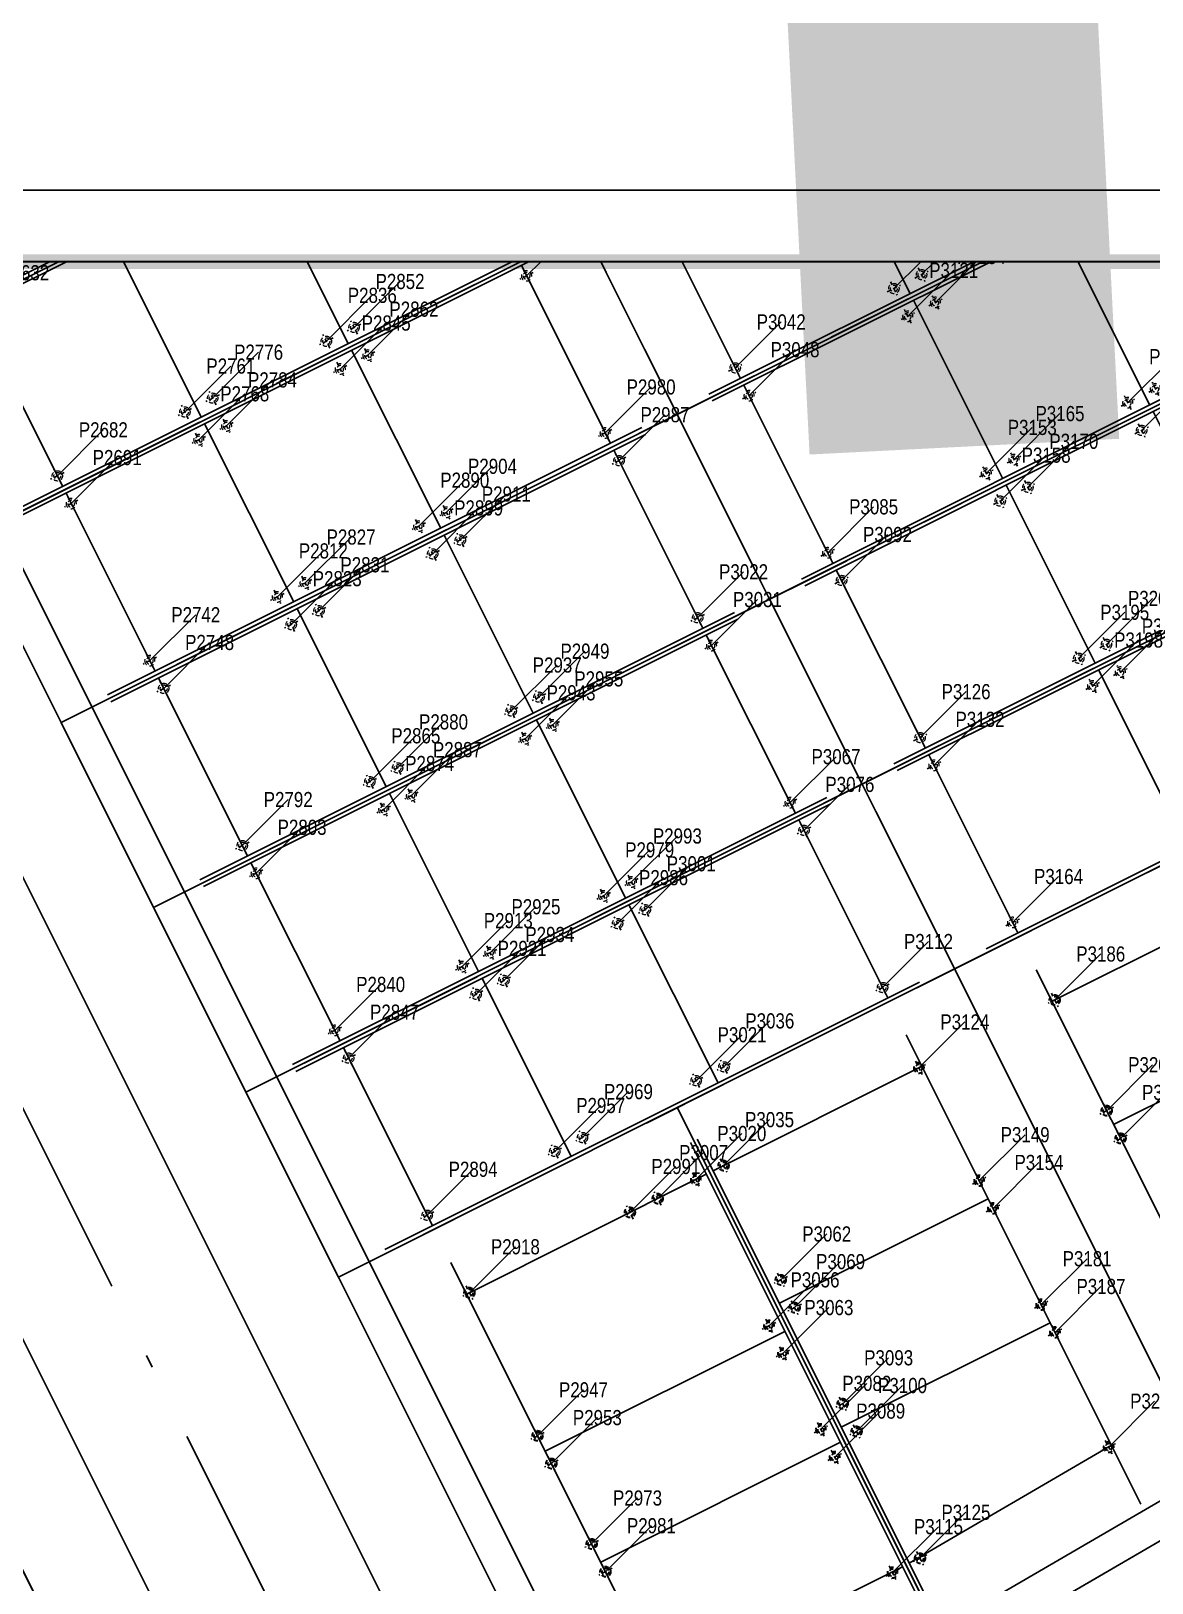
# Model space of a CAD drawing. Header units: millimetres. Extents: x 0 to 571985, y 0 to 2066666.
# Drawn here: x 568599.98 to 568632.52, y 2065045.12 to 2065090.17 of the extents above; entities that cross this region are included whole.
import ezdxf
from ezdxf.enums import TextEntityAlignment as Align
from ezdxf.xclip import XClip

# ---------------------------------------------------------------- set-up
doc = ezdxf.new("R2010")
doc.units = ezdxf.units.MM
for name, pattern in [('ACAD_ISO10W100', [18.5, 12, -3, 0.5, -3]), ('CENTER', [3, 1.5, -0.5, 0.5, -0.5]), ('CENTER2', [1.125, 0.75, -0.125, 0.125, -0.125]), ('HIDDEN', [0.75, 0.5, -0.25]), ('Xref Grid (A1)$0$CENTER2', [1.125, 0.75, -0.125, 0.125, -0.125])]:
    doc.linetypes.add(name, pattern=pattern)
for name, color, linetype in [('01.AXIS', 160, 'CENTER2'), ('13.BEAM', 8, 'Continuous'), ('BoThamCo', 94, 'Continuous'), ('CDC.01.AXIS', 160, 'CENTER2'), ('ChiaLo', 128, 'CENTER'), ('datOBt', 42, 'Continuous'), ('datOlienke', 42, 'Continuous'), ('KCS_DIM', 1, 'Continuous'), ('LogDg', 7, 'Continuous'), ('loKBT', 42, 'Continuous'), ('LoLK', 6, 'Continuous'), ('RANHGIOI', 2, 'HIDDEN'), ('TimDg', 222, 'Continuous'), ('ViaHeS', 32, 'Continuous'), ('Xref Grid (A1)$0$01.AXIS', 160, 'Xref Grid (A1)$0$CENTER2')]:
    doc.layers.add(name, color=color, linetype=linetype)
for name, color, linetype, lineweight in [('A-KY HIEU', 34, 'Continuous', 20), ('A-NET THAY', 125, 'Continuous', 18), ('A-TUONG', 255, 'Continuous', 35), ('boDnv', 54, 'Continuous', 25), ('E- RANH GIOI', 1, 'CENTER', 13), ('E- THAY', 9, 'Continuous', 20), ('kata_text', 254, 'Continuous', 30), ('LD-THAY', 9, 'Continuous', 13)]:
    doc.layers.add(name, color=color, linetype=linetype, lineweight=lineweight)
doc.styles.add('Arial', font='arial.ttf')
doc.styles.add('kata_dim', font='vnrms.shx', dxfattribs={"width": 0.66, "oblique": 7})
doc.styles.add('kata_text', font='arial.ttf', dxfattribs={"width": 0.8})
doc.styles.add('rms', font='romans.shx', dxfattribs={"width": 0.7, "bigfont": 'vns.shx'})
doc.linetypes.add('ADL', pattern='A,0.125,-0.15,["++",rms,S=0.5,R=0,X=0,Y=-0.2245],-1.35,1.125', length=2.75)
doc.dimstyles.new('DIM_1-75_CNC', dxfattribs={"dimscale": 0.75, "dimtxt": 220, "dimasz": 80, "dimexe": 60, "dimexo": 0, "dimgap": 50, "dimtad": 1, "dimdec": 0, "dimzin": 0, "dimdsep": 46, "dimtxsty": 'Arial', "dimblk1": 'ARCHTICK', "dimblk2": 'ARCHTICK', "dimsah": 1, "dimcen": 150, "dimdle": 60, "dimclrd": 256, "dimclre": 256, "dimclrt": 9, "dimadec": 0, "dimazin": 0, "dimtfac": 1, "dimtdec": 0, "dimtix": 1, "dimtmove": 2, "dimatfit": 3, "dimldrblk": 'ARCHTICK', "dimfxl": 1, "dimtvp": 0.833333, "dimtolj": 1, "dimtzin": 0, "dimlwd": -1, "dimarcsym": 0})
doc.dimstyles.new('kata_dim_iso', dxfattribs={"dimtxt": 2.5, "dimasz": 1.5, "dimexe": 1.5, "dimexo": 2.5, "dimtad": 1, "dimdec": 0, "dimzin": 0, "dimdsep": 46, "dimtxsty": 'kata_dim', "dimblk": 'kata_block_ArchTick', "dimcen": 0.09, "dimdle": 1.2, "dimclrd": 8, "dimclre": 8, "dimclrt": 3, "dimadec": 0, "dimazin": 0, "dimtfac": 1, "dimtdec": 0, "dimtix": 1, "dimtofl": 0, "dimtmove": 0, "dimatfit": 3, "dimfxl": 3.75, "dimfxlon": 1, "dimtolj": 1, "dimtzin": 0, "dimarcsym": 0})

# ---------------------------------------------------------------- blocks, each defined once
blk = doc.blocks.new('A$C33BC4D2A')
at = {"layer": 'A-KY HIEU', "color": 0, "const_width": 1.02}
blk.add_lwpolyline([(14.35, -292.1), (14.35, -4.9), (414.98, -4.9), (414.98, -292.1)], close=True, dxfattribs=at)
at = {"layer": 'Defpoints', "color": 125}
blk.add_lwpolyline([(0, -297), (420, -297), (420, 0), (0, 0)], close=True, dxfattribs=at)
blk = doc.blocks.new('NEN')
at = {"layer": 'boDnv', "color": 10, "linetype": 'ADL', "ltscale": 0.25}
for points in [[(183.1, -44.001), (207.084, -30.046), (208.943, -23.819), (166.891, 60.261), (160.821, 62.463), (135.405, 51.385), (133.351, 45.723), (177.371, -42.291)], [(138.064, -70.202), (163.347, -55.493), (165.206, -49.265), (120.533, 40.055), (114.463, 42.257), (87.67, 30.578), (85.617, 24.916), (132.335, -68.493)], [(72.798, 19.248), (66.728, 21.45), (39.936, 9.771), (37.882, 4.109), (87.299, -94.695), (93.027, -96.404), (118.311, -81.695), (120.17, -75.467)], [(230.392, -76.647), (232.25, -70.419), (219.166, -44.258), (213.437, -42.548), (99.38, -108.906), (97.521, -115.133), (110.606, -141.295), (116.334, -143.005)], [(79.627, -120.398), (85.356, -122.108), (98.44, -148.269), (96.582, -154.497), (27.112, -194.914), (21.969, -193.046), (11.825, -164.999), (14.198, -158.464)]]:
    blk.add_lwpolyline(points, close=True, dxfattribs=at)
at = {"layer": 'BoThamCo'}
blk.add_lwpolyline([(25.78, -0.755), (18.959, 1.719), (12.14, -1.254), (9.257, -7.953), (48.895, -117.546), (54.917, -119.734), (74.12, -108.562), (76.205, -101.576)], close=True, dxfattribs=at)
blk.add_lwpolyline([(274.126, -178.484, 1), (272.368, -175.457), (138.589, -253.186, -0.013452), (91.443, -278.907, 0.999991), (93.036, -282.024, 0.013452), (140.347, -256.212)], format="xyb", close=True, dxfattribs=at)
at = {"layer": 'ChiaLo', "ltscale": 5}
for points in [[(196.229, -37.519), (148.388, 58.135)], [(151.192, -63.721), (100.653, 37.328)], [(109.424, -24.92), (145.199, -7.027)], [(112.108, -30.286), (147.883, -12.393)], [(114.792, -35.652), (150.567, -17.76)], [(117.476, -41.019), (153.251, -23.126)], [(120.16, -46.385), (155.935, -28.492)], [(122.844, -51.751), (158.619, -33.858)], [(125.527, -57.117), (161.302, -39.225)], [(143.398, -68.256), (135.366, -52.197)], [(103.177, -128.678), (226.594, -56.875)], [(86.088, -161.759), (65.973, -127.185)], [(75.284, -168.045), (55.169, -133.471)], [(15.974, -179.412), (92.784, -134.725)], [(64.479, -174.331), (44.364, -139.757)]]:
    blk.add_lwpolyline(points, dxfattribs=at)
at = {"layer": 'datOBt'}
for points in [[(231.237, -77.312), (233.322, -70.326), (219.866, -43.423), (213.308, -41.466), (98.535, -108.24), (96.449, -115.227), (109.905, -142.129), (116.463, -144.087)], [(79.498, -119.316), (86.056, -121.273), (99.512, -148.176), (97.427, -155.162), (27.21, -196.014), (21.188, -193.827), (10.761, -164.998), (13.382, -157.782)]]:
    blk.add_lwpolyline(points, close=True, dxfattribs=at)
at = {"layer": 'datOlienke'}
for points in [[(183.229, -45.083), (207.929, -30.712), (210.015, -23.726), (167.607, 61.065), (160.787, 63.539), (134.612, 52.13), (132.265, 45.66), (176.67, -43.125)], [(138.192, -71.285), (164.192, -56.158), (166.277, -49.172), (121.249, 40.859), (114.429, 43.333), (86.877, 31.323), (84.53, 24.853), (131.634, -69.327)], [(73.514, 20.052), (66.694, 22.526), (39.142, 10.516), (36.795, 4.047), (86.598, -95.529), (93.156, -97.487), (119.156, -82.36), (121.241, -75.374)]]:
    blk.add_lwpolyline(points, close=True, dxfattribs=at)
at = {"layer": 'LogDg'}
for points in [[(34.296, -348.766, -0.124666), (14.114, -339.771, 0.262937), (-5.331, -336.771, -0.009345), (-40.959, -349.473), (-145.868, -384.68, 0.405257), (-155.456, -403.235), (-146.557, -432.72), (-158.046, -436.187), (-166.572, -407.936, 0.423227), (-185.704, -398.049), (-272.077, -427.035, 0.40652), (-277.181, -436.964), (-262.947, -483.397), (-271.552, -486.035), (-285.593, -440.232, 0.421949), (-295.787, -434.992), (-422.26, -477.436, 0.346831), (-427.684, -485.726), (-426.662, -497.249, 0.109851), (-417.21, -527.045), (-422.398, -530.058, -0.109851), (-432.639, -497.779), (-433.194, -491.512, 0.484967), (-443.708, -484.634), (-484.199, -498.222, 0.36701), (-492.228, -511.51), (-484.402, -560.012), (-490.326, -560.967), (-497.433, -516.92, 0.457512), (-512.889, -507.388), (-525.337, -511.314, 0.375227), (-533.554, -524.795, 0.049445), (-523.248, -562.118), (-518.404, -576.577), (-525.515, -578.96), (-530.307, -564.659, -0.044276), (-540.221, -530.036, 0.448349), (-555.614, -520.863), (-568.853, -525.038), (-576.072, -502.149), (-552.391, -494.681, 0.333336), (-544.003, -482.976), (-545.865, -397.305, 0.120559), (-569.998, -307.198), (-621.979, -219.712, 0.334943), (-635.359, -214.239), (-686.931, -227.855), (-689.803, -216.977), (-647.957, -205.93, 0.498191), (-640.704, -188.198), (-654.378, -165.183, -0.144979), (-668.853, -108.061), (-659.845, 118.23, 0.428088), (-671.924, 130.707), (-689.222, 130.58), (-689.305, 141.83), (-670.344, 141.969, 0.400474), (-658.442, 153.492), (-657.828, 168.904), (-656.06, 189.374), (-648.588, 188.728), (-650.341, 168.432), (-650.889, 154.678, 0.425345), (-638.921, 142.201), (-621.613, 142.328, 0.402651), (-609.707, 153.94), (-609.387, 163.859, -0.019867), (-608.227, 179.942), (-606.8, 192.652), (-600.838, 191.983), (-602.264, 179.273, 0.019867), (-603.39, 163.665), (-603.676, 154.802, 0.425871), (-591.594, 142.415), (-548.362, 142.733), (-548.28, 131.483), (-592.887, 131.155, 0.401789), (-604.791, 119.578), (-607.754, 35.571, -0.005984), (-607.983, 30.718, 0.462462), (-599.177, 22.287), (-555.377, 26.801), (-554.762, 20.832), (-603.242, 15.836, 0.355613), (-610.381, 8.689), (-613.794, -24.838, 0.475348), (-605.015, -33.606), (-508.268, -23.636, 0.016072), (-476.806, -19.368, 0.37392), (-470.138, -11.259), (-470.705, 9.348), (-464.707, 9.513), (-464.235, -7.648, 0.461916), (-454.747, -15.288), (-421.581, -8.993, 0.020567), (-382.015, 0.216), (-299.764, 22.963, 0.415004), (-292.798, 35.293), (-296.969, 50.218), (-285.412, 53.448), (-281.218, 38.439, 0.413423), (-268.921, 31.492), (-169.968, 58.858, 0.427702), (-164.496, 69.052), (-169.623, 84.754), (-163.92, 86.616), (-158.479, 69.956, 0.400853), (-148.742, 64.729), (-123.897, 71.6, 0.437327), (-113.795, 91.173), (-114.462, 93.013), (-128.551, 136.154), (-105.736, 143.605), (-91.769, 100.833), (-90.91, 98.466, 0.429754), (-70.957, 89.772, 0.001079), (-63.934, 92.766, 0.001474), (-62.342, 93.454), (-47.534, 99.909, 0.386536), (-43.126, 109.726), (-48.301, 125.574), (-42.598, 127.436), (-38.076, 113.59, 0.442444), (-27.275, 108.739), (111.617, 169.28, 0.414214), (115.754, 179.811), (109.361, 194.478), (114.861, 196.875), (121.255, 182.208, 0.414214), (131.785, 178.071), (252.97, 230.894), (276.872, 241.312), (291.579, 249.057, 0.419837), (295.267, 261.365), (290.95, 269.196), (301.459, 274.99), (306.058, 266.648, 0.408717), (318.136, 263.031), (326.546, 267.464), (332.148, 256.836), (324.233, 252.656, 0.419466), (320.555, 240.352), (397.092, 101.523, 0.433643), (408.413, 98.649), (440.787, 119.386), (444.023, 114.334), (410.428, 92.813, 0.395048), (407.737, 82.215), (451.056, 3.639, -0.005576), (472.219, -35.781, 0.422017), (490.066, -41.118), (502.995, -33.918), (514.672, -54.886), (500.295, -62.892, 0.404193), (495.052, -80.181), (502.502, -94.711), (491.824, -100.186), (485.095, -87.061, 0.424556), (467.192, -81.64), (316.164, -165.913), (307.211, -171.115, 0.396001), (304.075, -181.611), (326.147, -225.742), (318.098, -229.768), (296.726, -187.038, 0.432664), (285.552, -183.699), (178.072, -246.148, 0.389772), (174.86, -256.488), (194.1, -297.126), (188.677, -299.693), (170.231, -260.733, 0.439085), (158.982, -257.239), (145.496, -265.075, -0.013452), (97.701, -291.151, 0.262926), (86.853, -307.563, -0.162068), (76.015, -333.842, 0.270323), (72.318, -353.653), (79.981, -375.074), (57.383, -383.157), (49.72, -361.737, 0.270325), (34.296, -348.766)], [(191.761, -50.531), (96.917, -106.112, 0.395833), (93.785, -116.606), (107.231, -143.491, 0.432836), (118.409, -146.827), (234.309, -78.995, 0.395833), (237.441, -68.502), (223.995, -41.617, 0.432836), (212.817, -38.281), (191.761, -50.531)], [(49.536, -260.065, -0.269945), (34.095, -247.153), (22.999, -216.476, -0.362457), (26.499, -206.84), (119.685, -152.625, -0.414384), (136.095, -156.969), (142.222, -167.514, 0.414214), (153.158, -170.413), (250.593, -113.801, -0.432664), (261.767, -117.14), (278.799, -151.193, -0.396001), (275.663, -161.688), (133.439, -244.323, -0.012999), (88.371, -268.964, -0.278117), (67.767, -267.557, 0.110848), (49.536, -260.065)]]:
    blk.add_lwpolyline(points, format="xyb", dxfattribs=at)
for points in [[(133.661, 54.988), (161.2, 66.992, -0.398858), (171.552, 63.237), (214.134, -21.902, -0.395833), (211.002, -32.395), (185.019, -47.512, -0.432836), (173.841, -44.175), (129.703, 44.076, -0.429738)], [(81.968, 23.269), (128.805, -70.377, 0.432836), (139.983, -73.714), (165.966, -58.597, 0.395833), (169.098, -48.104), (123.817, 42.43, 0.398858), (113.466, 46.185), (85.926, 34.181, 0.429738)], [(83.769, -96.579), (34.233, 2.462, -0.429738), (38.192, 13.375), (65.731, 25.379, -0.398858), (76.083, 21.623), (124.061, -74.306, -0.395833), (120.929, -84.799), (94.947, -99.916, -0.432836)], [(57.283, -121.828), (75.893, -111.001, 0.395833), (79.025, -100.508), (28.348, 0.817, 0.398858), (17.996, 4.572), (10.657, 1.373, 0.395588), (6.33, -8.682), (45.737, -117.634, 0.467936)], [(102.332, -147.108), (88.886, -120.223, 0.432836), (77.708, -116.887), (8.523, -157.138, 0.362457), (5.023, -166.774), (15.394, -195.448, 0.467936), (26.94, -199.642), (99.2, -157.601, 0.395833)], [(274.252, -178.7, 1), (272.242, -175.241), (138.463, -252.969, -0.013452), (91.329, -278.685, 0.999992), (93.15, -282.246, 0.013452), (140.473, -256.428)]]:
    blk.add_lwpolyline(points, format="xyb", close=True, dxfattribs=at)
at = {"layer": 'loKBT'}
for points in [[(92.784, -134.725), (86.056, -121.273), (79.498, -119.316), (65.973, -127.185), (76.031, -144.472)], [(65.973, -127.185), (55.169, -133.471), (65.226, -150.758), (76.031, -144.472)], [(55.169, -133.471), (44.364, -139.757), (54.422, -157.044), (65.226, -150.758)], [(92.784, -134.725), (76.031, -144.472), (86.088, -161.759), (97.427, -155.162), (99.512, -148.176)], [(76.031, -144.472), (65.226, -150.758), (75.284, -168.045), (86.088, -161.759)], [(65.226, -150.758), (54.422, -157.044), (64.479, -174.331), (75.284, -168.045)]]:
    blk.add_lwpolyline(points, close=True, dxfattribs=at)
at = {"layer": 'LoLK'}
for points in [[(147.883, -12.393), (145.199, -7.027), (127.311, -15.974), (129.995, -21.34)], [(127.311, -15.974), (124.628, -10.607), (106.74, -19.554), (109.424, -24.92)], [(150.567, -17.76), (147.883, -12.393), (129.995, -21.34), (132.679, -26.706)], [(127.311, -15.974), (109.424, -24.92), (112.108, -30.286), (129.995, -21.34)], [(153.251, -23.126), (150.567, -17.76), (132.679, -26.706), (135.363, -32.072)], [(132.679, -26.706), (129.995, -21.34), (112.108, -30.286), (114.792, -35.652)], [(155.935, -28.492), (153.251, -23.126), (135.363, -32.072), (138.047, -37.439)], [(132.679, -26.706), (114.792, -35.652), (117.476, -41.019), (135.363, -32.072)], [(158.619, -33.858), (155.935, -28.492), (138.047, -37.439), (140.731, -42.805)], [(135.363, -32.072), (117.476, -41.019), (120.16, -46.385), (138.047, -37.439)], [(151.464, -44.145), (161.302, -39.225), (158.619, -33.858), (140.731, -42.805), (143.415, -48.171)], [(140.731, -42.805), (138.047, -37.439), (120.16, -46.385), (122.844, -51.751)], [(143.415, -48.171), (140.731, -42.805), (122.844, -51.751), (125.527, -57.117), (135.366, -52.197)], [(151.464, -44.145), (143.415, -48.171), (151.192, -63.721), (158.987, -59.186)], [(143.415, -48.171), (135.366, -52.197), (143.398, -68.256), (151.192, -63.721)], [(135.366, -52.197), (125.527, -57.117), (131.634, -69.327), (138.192, -71.285), (143.398, -68.256)], [(116.259, -65.412), (106.421, -70.333), (113.951, -85.388), (119.156, -82.36), (121.241, -75.374)]]:
    blk.add_lwpolyline(points, close=True, dxfattribs=at)
at = {"layer": 'RANHGIOI', "color": 1, "ltscale": 9, "const_width": 1}
blk.add_lwpolyline([(460, -51.299, 0.006594), (435.293, -5.051), (303.078, 234.769), (284.672, 225.077), (-55.993, 76.586), (-56.839, 76.223, -0.005137), (-90.743, 62.093), (-377.217, -17.133, -0.020567), (-418.225, -26.678), (-463.443, -35.259, -0.021218), (-506.422, -41.541), (-623.638, -53.62), (-626.464, -70.884, 0.128574), (-620.42, -135.36), (-615.505, -148.86, 0.039408), (-607.143, -167.188), (-594.172, -190.555), (-547.57, -259.493, -0.11987), (-522.704, -326.397), (-507.917, -451.947), (-504.475, -473.277), (-499.271, -471.636), (-50.48, -321.024, 0.050684), (130.425, -239.135), (301.319, -139.843)], format="xyb", close=True, dxfattribs=at)
at = {"layer": 'RANHGIOI', "color": 5, "ltscale": 20, "const_width": 3}
blk.add_lwpolyline([(77.126, -402.722), (-90.743, 62.093)], dxfattribs=at)
at = {"layer": 'TimDg', "linetype": 'ACAD_ISO10W100', "ltscale": 0.75}
for points in [[(-618.456, -41.023), (-507.652, -29.604, 0.021218), (-465.681, -23.47), (-420.462, -14.888, 0.020567), (-380.415, -5.567), (-94.607, 73.475, 0.005041), (-61.569, 87.252, 0.001474), (-59.945, 87.954), (279.472, 235.9), (307.904, 250.872)], [(-358.633, -282.039), (-15.318, -166.825, 0.050829), (-9.777, -164.314), (222.735, -29.039)]]:
    blk.add_lwpolyline(points, format="xyb", dxfattribs=at)
for points in [[(80.71, -412.741), (34.278, -282.941), (-103.138, 96.993), (-128.229, 173.827)], [(335.549, -254.599), (124.099, 168.176)], [(170.944, 74.512), (-58.789, -25.625)], [(176.4, -55.997), (121.833, 53.105)], [(131.363, -82.199), (74.098, 32.298)], [(26.363, 11.491), (109.634, -155.002)], [(9.149, -213.464), (246.062, -75.628)]]:
    blk.add_lwpolyline(points, dxfattribs=at)
at = {"layer": 'ViaHeS', "elevation": 0}
blk.add_lwpolyline([(-483.362, -504.27), (-441.21, -490.124), (-436.029, -493.514), (-435.627, -498.044, 0.109851), (-424.993, -531.564), (-414.615, -525.539, -0.109851), (-423.674, -496.984), (-424.342, -489.445), (-420.001, -483.006), (-295.249, -441.14), (-289.043, -444.33), (-275.854, -487.354), (-258.645, -482.078), (-271.972, -438.601), (-268.698, -432.23), (-181.634, -403.012), (-172.975, -407.486), (-163.79, -437.92), (-140.813, -430.986), (-150.211, -399.847), (-145.597, -390.918), (-39.026, -355.153, 0.008545), (-6.235, -343.522, -0.249193), (12.375, -345.964, 0.09975), (30.772, -354.181, -0.256949), (45.215, -366.957), (51.733, -385.178), (85.63, -373.053), (79.112, -354.831, -0.256949), (82.174, -335.793, 0.136918), (92.607, -310.438, -0.249193), (103.308, -295.017, 0.012659), (148.511, -270.262), (162.157, -262.333), (168.62, -264.341), (185.966, -300.977), (196.811, -295.842), (179.033, -258.291), (181.216, -251.26), (287.384, -189.574), (293.944, -191.534), (314.073, -231.781), (330.172, -223.729), (309.538, -182.474), (311.625, -175.49), (319.134, -171.127), (408.277, -121.386), (412.274, -122.589), (434.351, -165.321), (442.347, -161.19), (420.137, -118.201), (421.38, -114.074), (470.335, -86.758), (479.641, -89.576), (486.485, -102.924), (507.841, -91.973), (500.499, -77.654), (503.421, -68.019), (517.591, -60.128), (500.076, -28.676), (486.971, -35.974), (477.625, -33.17, 0.0056), (456.311, 6.536), (412.324, 86.322), (414.12, 93.398), (444.832, 113.071), (439.977, 120.649), (409.766, 101.296), (403.142, 102.978), (327.714, 239.794), (330.524, 249.193), (334.945, 251.528), (323.749, 272.772), (318.926, 270.23), (309.354, 273.096), (306.713, 277.887), (285.696, 266.299), (288.11, 261.921), (285.295, 252.529), (274.271, 246.724), (129.387, 183.571), (122.806, 186.157), (117.612, 198.074), (106.611, 193.279), (111.806, 181.362), (109.22, 174.781), (26.33, 138.65), (-29.869, 114.154), (-36.004, 116.909), (-39.746, 128.368), (-51.153, 124.642), (-47.055, 112.092), (-50.086, 105.341), (-75.921, 94.08), (-84.511, 97.937), (-100.033, 145.467), (-134.254, 134.292), (-118.657, 86.529), (-123.231, 78.009), (-150.258, 70.535), (-156.629, 73.955), (-161.068, 87.547), (-172.475, 83.822), (-168.207, 70.753), (-171.474, 64.667), (-269.546, 37.545), (-275.711, 41.028), (-279.634, 55.063), (-302.748, 48.603), (-298.843, 34.63), (-302.316, 28.482), (-383.614, 5.999, -0.020567), (-422.7, -3.099), (-456.246, -9.465), (-461.296, -5.399), (-461.708, 9.595), (-473.703, 9.265), (-473.239, -7.637), (-478.028, -13.489, -0.015955), (-508.883, -17.667), (-606.147, -27.691), (-610.614, -23.229), (-607.49, 7.461), (-602.01, 12.947), (-554.455, 17.848), (-555.685, 29.785), (-600.448, 25.172), (-605.043, 29.645, 0.007073), (-604.756, 35.466), (-601.912, 116.095), (-594.665, 123.142), (-548.221, 123.483), (-548.421, 150.733), (-593.42, 150.402), (-600.493, 157.35, -0.027886), (-599.283, 178.939), (-597.857, 191.648), (-609.782, 192.987), (-611.208, 180.277, 0.019867), (-612.385, 163.955), (-612.597, 157.389), (-619.823, 150.342), (-639.316, 150.198), (-646.998, 158.133), (-646.598, 168.196), (-644.852, 188.405), (-659.796, 189.697), (-661.572, 169.14), (-662.014, 158.023), (-670.332, 149.97), (-689.364, 149.83), (-689.163, 122.58), (-671.417, 122.71), (-663.736, 114.776), (-672.6, -107.912, 0.144979), (-657.602, -167.099), (-644.687, -188.836), (-648.335, -197.756), (-691.845, -209.242), (-684.889, -235.59), (-633.86, -222.118), (-622.039, -226.953), (-573.255, -309.058, -0.120474), (-549.614, -397.387), (-547.842, -478.902), (-555.298, -489.306), (-577.876, -496.427), (-567.048, -530.76), (-552.743, -526.248), (-543.713, -531.719, 0.042979), (-533.836, -565.928), (-529.071, -580.151), (-514.848, -575.386), (-519.719, -560.846, -0.045576), (-529.315, -527.166), (-523.005, -516.87), (-508.247, -512.215), (-500.456, -517.02), (-493.287, -561.445), (-481.44, -559.534), (-488.883, -513.408), (-483.362, -504.27)], format="xyb", dxfattribs=at)
at = {"layer": 'ViaHeS'}
for points in [[(183.229, -45.083), (207.929, -30.712), (210.015, -23.726), (167.607, 61.065), (160.787, 63.539), (134.612, 52.13), (132.265, 45.66), (176.67, -43.125)], [(138.192, -71.285), (164.192, -56.158), (166.277, -49.172), (121.249, 40.859), (114.429, 43.333), (86.877, 31.323), (84.53, 24.853), (131.634, -69.327)], [(73.514, 20.052), (66.694, 22.526), (39.142, 10.516), (36.795, 4.047), (86.598, -95.529), (93.156, -97.487), (119.156, -82.36), (121.241, -75.374)], [(48.895, -117.546), (9.257, -7.953), (12.14, -1.254), (18.959, 1.719), (25.78, -0.755), (76.205, -101.576), (74.12, -108.562), (54.917, -119.734)], [(231.237, -77.312), (233.322, -70.326), (219.866, -43.423), (213.308, -41.466), (98.535, -108.24), (96.449, -115.227), (109.905, -142.129), (116.463, -144.087)], [(79.498, -119.316), (86.056, -121.273), (99.512, -148.176), (97.427, -155.162), (27.21, -196.014), (21.188, -193.827), (10.761, -164.998), (13.382, -157.782)]]:
    blk.add_lwpolyline(points, close=True, dxfattribs=at)
blk.add_lwpolyline([(271.249, -157.314), (273.336, -150.33), (257.64, -118.948), (251.08, -116.988), (144.29, -179.035), (131.629, -157.245), (122.062, -154.713), (31.359, -207.484), (28.737, -214.7), (38.583, -241.923, 0.256594), (53.045, -254.642, -0.085173), (69.006, -261.184, 0.265195), (88.812, -261.986, 0.012088), (130.425, -239.135)], format="xyb", close=True, dxfattribs=at)
blk = doc.blocks.new('A$C758D662A')
at = {"linetype": 'HIDDEN', "ltscale": 500}
for radius in [300, 200]:
    blk.add_circle((0, 0), radius, dxfattribs=at)
at = {"layer": 'CDC.01.AXIS', "ltscale": 200}
for p, q in [((437, 0), (-437, 0)), ((0, 437), (0, -437))]:
    blk.add_line(p, q, dxfattribs=at)
blk = doc.blocks.new('MB TANG 2 BT1')
at = {"layer": '01.AXIS', "ltscale": 500}
for p, q in [((7195672, 840351), (7195672, 824990)), ((7200972, 840351), (7200972, 824990)), ((7203952, 840351), (7203952, 824990)), ((7205388, 839327), (7194643, 839327)), ((7205388, 835727), (7194643, 835727)), ((7205388, 831707), (7194643, 831707)), ((7205388, 827507), (7194643, 827507))]:
    blk.add_line(p, q, dxfattribs=at)
at = {"extrusion": (0, -2.11758e-22, -1), "xscale": 0.5, "yscale": 0.5, "zscale": -0.5}
for p in [(-7195672, 839327), (-7203952, 839327), (-7195672, 835767), (-7203952, 835727), (-7195672, 831667), (-7203952, 831707), (-7195672, 827507), (-7203952, 827507), (-7196562, 825897), (-7200462, 825897)]:
    blk.add_blockref('A$C758D662A', p, dxfattribs=at)
at = {"extrusion": (0, 0, -1), "xscale": 0.4999999999999999, "yscale": 0.4999999999999999, "zscale": -0.5, "rotation": 90}
for p in [(-7200972, 839327), (-7200612, 835727), (-7201512, 835727), (-7200612, 831707), (-7201512, 831707), (-7200972, 827507)]:
    blk.add_blockref('A$C758D662A', p, dxfattribs=at)
blk = doc.blocks.new('MB TANG 2 BT2')
at = {"layer": '01.AXIS', "ltscale": 500}
for p, q in [((7078098, 744452), (7078098, 726847)), ((7081898, 744452), (7081898, 726847)), ((7086698, 744452), (7086698, 726847)), ((7088511, 743840), (7077408, 743840)), ((7088511, 739140), (7077408, 739140)), ((7088511, 735120), (7077408, 735120)), ((7088511, 729220), (7077408, 729220))]:
    blk.add_line(p, q, dxfattribs=at)
at = {"xscale": -0.5, "yscale": 0.5, "zscale": 0.5}
for p in [(7078138, 743840), (7086658, 743840), (7078098, 739180), (7081308, 739140), (7082208, 739140), (7086698, 739180), (7078098, 735080), (7081308, 735120), (7082208, 735120), (7086698, 735080), (7086698, 731510), (7078138, 729220)]:
    blk.add_blockref('A$C758D662A', p, dxfattribs=at)
at = {"xscale": -0.5, "yscale": 0.5, "zscale": 0.5, "rotation": 270}
for p in [(7081858, 743840), (7081538, 729220), (7082438, 729220)]:
    blk.add_blockref('A$C758D662A', p, dxfattribs=at)
blk = doc.blocks.new('NENBT3')
at = {"layer": 'loKBT'}
for points in [[(-25.958, 42.98), (-38.458, 42.97), (-38.442, 22.97), (-25.942, 22.98)], [(-13.458, 42.989), (-25.958, 42.98), (-25.942, 22.98), (-13.442, 22.989)], [(5.941, 23.005), (6.878, 38.015), (2.19, 43.002), (-13.458, 42.989), (-13.442, 22.989)], [(-25.942, 22.98), (-38.442, 22.97), (-38.426, 2.97), (-25.926, 2.98)], [(-13.442, 22.989), (-25.942, 22.98), (-25.926, 2.98), (-13.426, 2.989)], [(5.941, 23.005), (-13.442, 22.989), (-13.426, 2.989), (-0.309, 3), (5.003, 7.994)]]:
    blk.add_lwpolyline(points, close=True, dxfattribs=at)
blk = doc.blocks.new('NEN K02')
at = {"layer": 'datOlienke'}
blk.add_lwpolyline([(-109.225, 40), (-114.488, 35.007), (-116.072, 4.993), (-111.335, 0), (0, 0), (4.684, 4.99), (2.786, 35.01), (-2.53, 40)], close=True, dxfattribs=at)
at = {"layer": 'LoLK'}
blk.add_lwpolyline([(-13.668, 40), (-13.668, 29), (3.166, 29), (2.786, 35.01), (-2.53, 40)], close=True, dxfattribs=at)
blk = doc.blocks.new('T2 CUM A7')
at = {"layer": '01.AXIS', "ltscale": 500}
for p, q in [((0.11, 0.914), (0.11, -14.466)), ((7.89, 0.914), (7.89, -14.466)), ((8.11, 0.914, 0), (8.11, -14.322, 0)), ((14.89, 0.914, 0), (14.89, -14.322, 0)), ((19.11, 0.914, 0), (19.11, -13.297, 0)), ((0.05, -0.11), (7.89, -0.11)), ((14.94, -0.11, 0), (8.11, -0.11, 0)), ((19.05, -0.11, 0), (25.89, -0.11, 0)), ((14.89, -4.41, 0), (8.11, -4.41, 0)), ((19.11, -4.11, 0), (25.89, -4.11, 0)), ((0.11, -5.21), (7.89, -5.21)), ((14.89, -8.43, 0), (8.11, -8.43, 0)), ((0.11, -8.81), (7.89, -8.81)), ((0.11, -12.85), (7.89, -12.85))]:
    blk.add_line(p, q, dxfattribs=at)
at = {"layer": '01.AXIS', "ltscale": 500, "elevation": 0}
blk.add_lwpolyline([(14.89, -12.41), (8.11, -12.84)], dxfattribs=at)
at = {"layer": '13.BEAM', "ltscale": 500}
blk.add_line((7.442, -13.011), (7.443, -13.011), dxfattribs=at)
at = {"yscale": 0.0005, "zscale": 0.0005}
for p, xscale in [((0.2, -0.11), 0.0005), ((7.55, -0.11), -0.0005), ((8.45, -0.11, 0), 0.0005), ((14.79, -0.11, 0), -0.0005), ((19.2, -0.11, 0), 0.0005), ((8.45, -3.82, 0), 0.0005), ((14.89, -3.82, 0), -0.0005), ((19.11, -3.66, 0), 0.0005), ((0.11, -4.71), 0.0005), ((8.45, -4.72, 0), 0.0005), ((14.89, -4.72, 0), -0.0005), ((19.11, -4.56, 0), 0.0005), ((0.11, -5.61), 0.0005), ((8.45, -7.84, 0), 0.0005), ((14.89, -7.845, 0), -0.0005), ((0.11, -8.22), 0.0005), ((7.55, -8.22), -0.0005), ((8.45, -8.74, 0), 0.0005), ((14.89, -8.745, 0), -0.0005), ((0.11, -9.12), 0.0005), ((7.55, -9.12), -0.0005), ((14.793, -12.42, 0), -0.0005), ((7.55, -12.873), -0.0005), ((8.45, -12.856, 0), 0.0005)]:
    blk.add_blockref('A$C758D662A', p, dxfattribs=dict(at, xscale=xscale))
at = {"yscale": 0.0005, "zscale": 0.0005, "rotation": 270}
for p, xscale in [((5.41, -0.11), 0.0005), ((6.31, -0.11), 0.0005), ((7.55, -4.86), -0.0005), ((7.55, -5.76), -0.0005)]:
    blk.add_blockref('A$C758D662A', p, dxfattribs=dict(at, xscale=xscale))
blk = doc.blocks.new('pile Plan')
at = {"xscale": 0.5, "yscale": 0.5, "zscale": 0.5}
for p in [(340, 14779), (5440.000004, 14779), (340, 9630), (5440.000004, 9630), (340, 8730), (5440.000004, 8730), (340, 5040), (5440.000004, 5040), (340, 4140), (5440.000004, 4140), (340, -1), (5440.000004, -1)]:
    blk.add_blockref('A$C758D662A', p, dxfattribs=at)
blk = doc.blocks.new('a5 sao - 2')
at = {"layer": 'Xref Grid (A1)$0$01.AXIS', "ltscale": 500}
for p, q in [((-5.89, -1.086), (-5.89, -18.434)), ((-0.11, -1.086), (-0.11, -18.434)), ((-5.89, -2.11), (-0.11, -2.11)), ((-5.89, -7.62), (-0.11, -7.62)), ((-5.89, -12.39), (-0.11, -12.39)), ((-5.89, -16.89), (-0.11, -16.89))]:
    blk.add_line(p, q, dxfattribs=at)
at = {"xscale": 0.001, "yscale": 0.001, "zscale": 0.001}
blk.add_blockref('pile Plan', (-5.89, -16.89), dxfattribs=at)
blk = doc.blocks.new('a1 sao - 2')
at = {"layer": 'Xref Grid (A1)$0$01.AXIS', "ltscale": 500}
for p, q in [((0.11, -1.086), (0.11, -18.434)), ((5.89, -1.086), (5.89, -18.434)), ((0.11, -2.11), (5.89, -2.11)), ((0.11, -7.62), (5.89, -7.62)), ((0.11, -12.39), (5.89, -12.39))]:
    blk.add_line(p, q, dxfattribs=at)
at = {"xscale": 0.001, "yscale": 0.001, "zscale": 0.001}
blk.add_blockref('pile Plan', (0.11, -16.89), dxfattribs=at)
blk = doc.blocks.new('A5 - 2')
at = {"layer": 'Xref Grid (A1)$0$01.AXIS', "ltscale": 500}
for p, q in [((0.11, -1.086), (0.11, -18.434)), ((5.89, -1.086), (5.89, -18.434)), ((0.11, -2.11), (5.89, -2.11)), ((0.11, -7.62), (5.89, -7.62)), ((0.11, -12.39), (5.89, -12.39)), ((0.11, -16.89), (5.89, -16.89))]:
    blk.add_line(p, q, dxfattribs=at)
at = {"xscale": 0.001, "yscale": 0.001, "zscale": 0.001}
blk.add_blockref('pile Plan', (0.11, -16.89), dxfattribs=at)
blk = doc.blocks.new('A1 - 2')
at = {"layer": 'Xref Grid (A1)$0$01.AXIS', "ltscale": 500}
for p, q in [((0.11, -1.086), (0.11, -18.434)), ((5.89, -1.086), (5.89, -18.434)), ((0.11, -2.11), (5.89, -2.11)), ((0.11, -7.62), (5.89, -7.62)), ((0.11, -12.39), (5.89, -12.39)), ((0.11, -16.89), (5.89, -16.89))]:
    blk.add_line(p, q, dxfattribs=at)
at = {"xscale": 0.001, "yscale": 0.001, "zscale": 0.001}
blk.add_blockref('pile Plan', (0.11, -16.89), dxfattribs=at)
blk = doc.blocks.new('NEN NO1')
at = {"layer": 'datOlienke'}
blk.add_lwpolyline([(4.684, 4.99), (2.881, 33.51), (-2.435, 38.5), (-97.24, 38.5), (-102.503, 33.507), (-104.007, 4.993), (-99.271, 0), (0, 0)], close=True, dxfattribs=at)
blk = doc.blocks.new('kata_block_ArchTick')
at = {"color": 8}
blk.add_line((1, 0), (-1, 0), dxfattribs=at)
at = {"color": 8, "const_width": 0.15}
blk.add_lwpolyline([(-0.5, -0.5), (0.5, 0.5)], dxfattribs=at)
blk = doc.blocks.new('_ArchTick')
at = {"color": 0, "linetype": 'ByBlock', "const_width": 0.15}
blk.add_lwpolyline([(-0.5, -0.5), (0.5, 0.5)], dxfattribs=at)
blk = doc.blocks.new('*U101')
at = {"color": 0, "ltscale": 0.8, "style": 'kata_text', "width": 0.8}
blk.add_attdef('TEN', text='', height=2.2, dxfattribs=at).set_placement((6.67, 6.67), align=Align.MIDDLE_CENTER)
at = {"color": 0, "ltscale": 0.8, "style": 'kata_text', "width": 0.8, "flags": 1}
blk.add_attdef('CHU_THICH', text='', height=2.2, dxfattribs=at).set_placement((0, 0), align=Align.MIDDLE_CENTER)
at = {"layer": 'Defpoints'}
blk.add_leader([(0, 0), (6.67, 6.67)], dimstyle='kata_dim_iso', override={"dimasz": 0.6, "dimgap": 0.625, "dimtad": 0}, dxfattribs=at)
blk = doc.blocks.new('A$C1FE62408')
at = {"layer": 'kata_text', "xscale": 0.2, "yscale": 0.2, "zscale": 0.2}
for p, values in [((200.283, -93.746, 0.002), {'TEN': 'P2944'}), ((211.749, -93.713, 0.002), {'TEN': 'P3128'}), ((183.978, -94.186, 0.002), {'TEN': 'P2625'}), ((210.944, -94.116, 0.002), {'TEN': 'P3117'}), ((212.152, -94.518, 0.002), {'TEN': 'P3134'}), ((184.381, -94.991, 0.002), {'TEN': 'P2632'}), ((195.275, -95.244, 0.002), {'TEN': 'P2852'}), ((211.347, -94.92, 0.002), {'TEN': 'P3121'}), ((194.47, -95.647, 0.002), {'TEN': 'P2836'}), ((195.678, -96.049, 0.002), {'TEN': 'P2862'}), ((194.873, -96.452, 0.002), {'TEN': 'P2845'}), ((206.34, -96.419, 0.002), {'TEN': 'P3042'}), ((191.17, -97.297, 0.002), {'TEN': 'P2776'}), ((206.742, -97.224, 0.002), {'TEN': 'P3048'}), ((217.733, -97.428, 0.002), {'TEN': 'P3222'}), ((190.365, -97.7, 0.002), {'TEN': 'P2761'}), ((191.573, -98.102, 0.002), {'TEN': 'P2784'}), ((202.564, -98.307, 0.002), {'TEN': 'P2980'}), ((218.136, -98.233, 0.002), {'TEN': 'P3225'}), ((190.768, -98.505, 0.002), {'TEN': 'P2768'}), ((202.966, -99.112, 0.002), {'TEN': 'P2987'}), ((214.433, -99.079, 0.002), {'TEN': 'P3165'}), ((186.662, -99.552, 0.002), {'TEN': 'P2682'}), ((213.628, -99.481, 0.002), {'TEN': 'P3153'}), ((214.836, -99.884, 0.002), {'TEN': 'P3170'}), ((187.064, -100.357, 0.002), {'TEN': 'P2691'}), ((197.959, -100.61, 0.002), {'TEN': 'P2904'}), ((214.031, -100.286, 0.002), {'TEN': 'P3158'}), ((197.154, -101.013, 0.002), {'TEN': 'P2890'}), ((198.361, -101.415, 0.002), {'TEN': 'P2911'}), ((197.557, -101.818, 0.002), {'TEN': 'P2899'}), ((209.023, -101.785, 0.002), {'TEN': 'P3085'}), ((193.854, -102.663, 0.002), {'TEN': 'P2827'}), ((209.426, -102.59, 0.002), {'TEN': 'P3092'}), ((193.049, -103.066, 0.002), {'TEN': 'P2812'}), ((194.256, -103.468, 0.002), {'TEN': 'P2831'}), ((205.248, -103.673, 0.002), {'TEN': 'P3022'}), ((193.452, -103.871, 0.002), {'TEN': 'P2823'}), ((205.65, -104.478, 0.002), {'TEN': 'P3031'}), ((217.117, -104.445, 0.002), {'TEN': 'P3207'}), ((189.346, -104.918, 0.002), {'TEN': 'P2742'}), ((216.312, -104.847, 0.002), {'TEN': 'P3195'}), ((217.52, -105.25, 0.002), {'TEN': 'P3218'}), ((189.748, -105.723, 0.002), {'TEN': 'P2748'}), ((200.643, -105.976, 0.002), {'TEN': 'P2949'}), ((216.715, -105.652, 0.002), {'TEN': 'P3198'}), ((199.838, -106.379, 0.002), {'TEN': 'P2937'}), ((201.045, -106.781, 0.002), {'TEN': 'P2955'}), ((200.24, -107.184, 0.002), {'TEN': 'P2943'}), ((211.707, -107.151, 0.002), {'TEN': 'P3126'}), ((196.538, -108.029, 0.002), {'TEN': 'P2880'}), ((212.11, -107.955, 0.002), {'TEN': 'P3132'}), ((195.733, -108.432, 0.002), {'TEN': 'P2865'}), ((196.94, -108.834, 0.002), {'TEN': 'P2887'}), ((207.931, -109.039, 0.002), {'TEN': 'P3067'}), ((196.135, -109.237, 0.002), {'TEN': 'P2874'}), ((208.334, -109.844, 0.002), {'TEN': 'P3076'}), ((192.029, -110.284, 0.002), {'TEN': 'P2792'}), ((192.432, -111.089, 0.002), {'TEN': 'P2803'}), ((203.326, -111.342, 0.002), {'TEN': 'P2993'}), ((202.522, -111.745, 0.002), {'TEN': 'P2979'}), ((203.729, -112.147, 0.002), {'TEN': 'P3001'}), ((202.924, -112.55, 0.002), {'TEN': 'P2986'}), ((214.391, -112.517, 0.002), {'TEN': 'P3164'}), ((199.221, -113.395, 0.002), {'TEN': 'P2925'}), ((198.417, -113.798, 0.002), {'TEN': 'P2913'}), ((198.819, -114.603, 0.002), {'TEN': 'P2921'}), ((199.624, -114.2, 0.002), {'TEN': 'P2934'}), ((210.615, -114.405, 0.002), {'TEN': 'P3112'}), ((215.616, -114.766, 0.002), {'TEN': 'P3186'}), ((194.713, -115.65, 0.002), {'TEN': 'P2840'}), ((195.116, -116.455, 0.002), {'TEN': 'P2847'}), ((206.01, -116.708, 0.002), {'TEN': 'P3036'}), ((211.672, -116.739, 0.002), {'TEN': 'P3124'}), ((205.205, -117.111, 0.002), {'TEN': 'P3021'}), ((217.123, -117.981, 0.002), {'TEN': 'P3209'}), ((201.905, -118.761, 0.002), {'TEN': 'P2969'}), ((217.526, -118.786, 0.002), {'TEN': 'P3219'}), ((201.1, -119.164, 0.002), {'TEN': 'P2957'}), ((206.002, -119.575, 0.002), {'TEN': 'P3035'}), ((205.197, -119.977, 0.002), {'TEN': 'P3020'}), ((213.421, -120.012, 0.002), {'TEN': 'P3149'}), ((203.283, -120.934, 0.002), {'TEN': 'P2991'}), ((204.088, -120.532, 0.002), {'TEN': 'P3007'}), ((213.823, -120.817, 0.002), {'TEN': 'P3154'}), ((197.397, -121.016, 0.002), {'TEN': 'P2894'}), ((207.661, -122.893, 0.002), {'TEN': 'P3062'}), ((198.623, -123.265, 0.002), {'TEN': 'P2918'}), ((215.221, -123.612, 0.002), {'TEN': 'P3181'}), ((208.064, -123.697, 0.002), {'TEN': 'P3069'}), ((207.322, -124.225, 0.002), {'TEN': 'P3056'}), ((215.623, -124.417, 0.002), {'TEN': 'P3187'}), ((207.724, -125.03, 0.002), {'TEN': 'P3063'}), ((209.459, -126.488, 0.002), {'TEN': 'P3093'}), ((208.824, -127.23, 0.002), {'TEN': 'P3082'}), ((200.6, -127.419, 0.002), {'TEN': 'P2947'}), ((209.862, -127.293, 0.002), {'TEN': 'P3100'}), ((209.227, -128.035, 0.002), {'TEN': 'P3089'}), ((217.181, -127.746, 0.002), {'TEN': 'P3210'}), ((201.003, -128.224, 0.002), {'TEN': 'P2953'}), ((202.17, -130.558, 0.002), {'TEN': 'P2973'}), ((211.703, -130.974, 0.002), {'TEN': 'P3125'}), ((202.573, -131.363, 0.002), {'TEN': 'P2981'}), ((210.905, -131.391, 0.002), {'TEN': 'P3115'})]:
    blk.add_blockref('*U101', p, dxfattribs=at).add_auto_attribs(values)

msp = doc.modelspace()

# ---------------------------------------------------------------- block references
at = {"layer": 'E- RANH GIOI', "xscale": 0.4242857142857144, "yscale": 0.4242857142857144, "zscale": 0.4242857142857144}
msp.add_blockref('A$C33BC4D2A', (568570.984, 2065085.556, 0), dxfattribs=at)

# ---------------------------------------------------------------- next in the draw order: block references
at = {"layer": 'boDnv', "extrusion": (-2.4685e-06, 4.62064e-06, 1)}
ref = msp.add_blockref('NEN', (568306.127, 2065625.301, 8.141), dxfattribs=at)
XClip(ref).set_block_clipping_path([(271.6948113668, -154.4057308182), (463.651444052, 8.0635878104)])

# ---------------------------------------------------------------- next in the draw order: block references
ref = msp.add_blockref('NEN', (568346.975, 2065358.322, 8.14), dxfattribs=at)
XClip(ref).set_block_clipping_path([(230.8471072778, -72.8969436616), (422.803739963, 89.5723749669)])

# ---------------------------------------------------------------- next in the draw order: block references
ref = msp.add_blockref('NEN', (568544.928, 2065197.155, 8.139), dxfattribs=at)
XClip(ref).set_block_clipping_path([(32.8938420893, -97.8240763277), (224.8504747745, 64.6452423008)])

# ---------------------------------------------------------------- next in the draw order: block references
at = {"layer": 'E- THAY', "extrusion": (-5.03699e-06, 3.92783e-06, 1)}
ref = msp.add_blockref('MB TANG 2 BT1', (562815.566, 2060701.717, 5.248), dxfattribs=dict(at, xscale=0.0009999984845417225, yscale=0.0009999984845417225, zscale=0.0009999984845417225, rotation=30.19069803581365))
XClip(ref).set_block_clipping_path([(7192124.5868077278, 903386.1560821533), (7358043.7929470539, 806854.9303224087), (7439746.4268007278, 947286.5475654602), (7273827.2206614017, 1043817.7733252048)])
ref = msp.add_blockref('MB TANG 2 BT1', (574404.678, 2069391.187, 5.248), dxfattribs=dict(at, xscale=0.0009999984845417231, yscale=0.0009999984845417231, zscale=0.0009999984845417231, rotation=210.1906980358134))
XClip(ref).set_block_clipping_path([(7194779.0170199871, 779487.6577634811), (7028859.8108804226, 876018.8835232258), (6947157.1770269871, 735587.2662799358), (7113076.3831663132, 639056.0405201912)])
ref = msp.add_blockref('MB TANG 2 BT1', (574415.483, 2069397.473, 5.248), dxfattribs=dict(at, xscale=0.0009999984845417231, yscale=0.0009999984845417231, zscale=0.0009999984845417231, rotation=210.1906980358134))
XClip(ref).set_block_clipping_path([(7207279.0173630714, 779487.6577634811), (7041359.8112235069, 876018.8835232258), (6959657.1773700714, 735587.2662799358), (7125576.3835093975, 639056.0405201912)])
at = {"layer": 'LD-THAY', "extrusion": (-5.03699e-06, 3.92783e-06, 1)}
ref = msp.add_blockref('MB TANG 2 BT2', (562129.547, 2062139.063, 5.248), dxfattribs=dict(at, xscale=-0.0009999984845417236, yscale=0.0009999984845417225, zscale=0.0009999984845417244, rotation=210.1906980358136))
XClip(ref).set_block_clipping_path([(7062276.7904057503, 683980.7105286121), (7228195.9965453148, 780511.9362883568), (7309898.6303989887, 640080.3190450668), (7143979.4242596626, 543549.0932853222)])
ref = msp.add_blockref('MB TANG 2 BT2', (562888.305, 2060837.932, 5.248), dxfattribs=dict(at, xscale=0.0009999984845417236, yscale=0.0009999984845417236, zscale=0.0009999984845417236, rotation=30.30670093565807))
XClip(ref).set_block_clipping_path([(7062402.2654504776, 807929.1291942596), (7228125.6913995743, 711062.1760869026), (7310112.4800264835, 851328.0878076553), (7144389.0540773869, 948195.0409150124)])
at = {"layer": 'loKBT', "extrusion": (-5.03699e-06, 3.92783e-06, 1)}
ref = msp.add_blockref('NENBT3', (568644.098, 2065039.61, 5.248), dxfattribs=dict(at, xscale=0.9999984845417225, yscale=0.9999984845417225, zscale=0.9999984845417225, rotation=30.19069803581366))
XClip(ref).set_block_clipping_path([(-27.253596345, 84.9490084073), (138.6656097944, -11.5822173522), (220.3682436482, 128.849399891), (54.4490375088, 225.3806256505)])

# ---------------------------------------------------------------- next in the draw order: block references
at = {"layer": 'boDnv', "extrusion": (-2.4685e-06, 4.62064e-06, 1)}
ref = msp.add_blockref('NEN', (568483.379, 2065111.116, 8.139), dxfattribs=at)
XClip(ref).set_block_clipping_path([(93.6907124412, -149.492137952), (237.6581869551, -27.6401489815)])

# ---------------------------------------------------------------- next in the draw order: linework, layer by layer
at = {"layer": 'E- RANH GIOI', "elevation": 0}
msp.add_lwpolyline([(568577.07, 2064961.623), (568721.038, 2064961.623), (568721.038, 2065083.475), (568577.07, 2065083.475)], close=True, dxfattribs=at)

# ---------------------------------------------------------------- next in the draw order: block references
at = {"layer": 'A-NET THAY', "extrusion": (-2.4685e-06, 4.62064e-06, 1)}
ref = msp.add_blockref('A5 - 2', (568608.005, 2065100.51, 8.139), dxfattribs=dict(at, xscale=0.9999476230159845, yscale=0.9999476230159845, zscale=0.9999476230159845, rotation=296.5718179021275))
XClip(ref).set_block_clipping_path([(110.3847482961, -89.7986264594), (174.7875407431, 38.9689370443), (65.8005366959, 93.478529447), (1.3977442489, -35.2890340567)])
ref = msp.add_blockref('a1 sao - 2', (568613.372, 2065089.778, 8.139), dxfattribs=dict(at, xscale=-0.9999476230159847, yscale=0.9999476230159846, zscale=0.9999476230159847, rotation=116.5718179021276))
XClip(ref).set_block_clipping_path([(98.3847482949, 89.7986264585), (162.787540742, -38.9689370452), (53.8005366949, -93.4785294477), (-10.6022557521, 35.289034056)])
ref = msp.add_blockref('A1 - 2', (568613.372, 2065089.778, 8.139), dxfattribs=dict(at, xscale=-0.9999476230159845, yscale=0.9999476230159846, zscale=0.9999476230159847, rotation=296.5718179021275))
XClip(ref).set_block_clipping_path([(-98.3847482952, -89.7986264587), (-162.7875407422, 38.968937045), (-53.8005366949, 93.4785294475), (10.6022557521, -35.2890340562)])
ref = msp.add_blockref('a5 sao - 2', (568616.056, 2065084.412, 8.139), dxfattribs=dict(at, xscale=0.9999476230159845, yscale=0.9999476230159845, zscale=0.9999476230159845, rotation=116.5718179021275))
XClip(ref).set_block_clipping_path([(-92.3847482954, 89.7986264587), (-156.7875407422, -38.968937045), (-47.8005366949, -93.4785294477), (16.6022557518, 35.2890340562)])
ref = msp.add_blockref('A1 - 2', (568613.372, 2065089.778, 8.139), dxfattribs=dict(at, xscale=0.9999476230159845, yscale=0.9999476230159845, zscale=0.9999476230159845, rotation=296.5718179021275))
XClip(ref).set_block_clipping_path([(98.3847482952, -89.7986264585), (162.7875407422, 38.9689370452), (53.8005366949, 93.4785294479), (-10.6022557521, -35.2890340558)])
ref = msp.add_blockref('a5 sao - 2', (568621.424, 2065073.68, 8.139), dxfattribs=dict(at, xscale=-0.9999476230159847, yscale=0.9999476230159846, zscale=0.9999476230159847, rotation=116.5718179021276))
XClip(ref).set_block_clipping_path([(80.3847482949, 89.7986264594), (144.787540742, -38.9689370443), (35.8005366949, -93.4785294468), (-28.6022557521, 35.2890340569)])
ref = msp.add_blockref('A5 - 2', (568618.74, 2065079.046, 8.139), dxfattribs=dict(at, xscale=-0.9999476230159845, yscale=0.9999476230159846, zscale=0.9999476230159847, rotation=296.5718179021275))
XClip(ref).set_block_clipping_path([(-86.3847482961, -89.7986264587), (-150.7875407431, 38.968937045), (-41.8005366959, 93.4785294475), (22.6022557511, -35.2890340562)])
ref = msp.add_blockref('a1 sao - 2', (568624.108, 2065068.314, 8.139), dxfattribs=dict(at, xscale=-0.9999476230159847, yscale=0.9999476230159846, zscale=0.9999476230159847, rotation=116.5718179021276))
XClip(ref).set_block_clipping_path([(74.3847482949, 89.7986264594), (138.787540742, -38.9689370443), (29.8005366949, -93.4785294468), (-34.6022557521, 35.2890340569)])
ref = msp.add_blockref('a1 sao - 2', (568624.108, 2065068.314, 8.139), dxfattribs=dict(at, xscale=0.9999476230159845, yscale=0.9999476230159845, zscale=0.9999476230159845, rotation=116.5718179021275))
XClip(ref).set_block_clipping_path([(-74.3847482954, 89.7986264587), (-138.7875407422, -38.968937045), (-29.8005366949, -93.4785294477), (34.6022557518, 35.2890340562)])
ref = msp.add_blockref('A5 - 2', (568618.74, 2065079.046, 8.139), dxfattribs=dict(at, xscale=0.9999476230159845, yscale=0.9999476230159845, zscale=0.9999476230159845, rotation=296.5718179021275))
XClip(ref).set_block_clipping_path([(86.3847482961, -89.7986264594), (150.7875407431, 38.9689370443), (41.8005366959, 93.478529447), (-22.6022557511, -35.2890340567)])
ref = msp.add_blockref('A1 - 2', (568624.108, 2065068.314, 8.139), dxfattribs=dict(at, xscale=0.9999476230159845, yscale=0.9999476230159845, zscale=0.9999476230159845, rotation=296.5718179021275))
XClip(ref).set_block_clipping_path([(74.3847482952, -89.7986264594), (138.7875407422, 38.9689370443), (29.8005366949, 93.478529447), (-34.6022557521, -35.2890340567)])
ref = msp.add_blockref('A1 - 2', (568624.108, 2065068.314, 8.139), dxfattribs=dict(at, xscale=-0.9999476230159845, yscale=0.9999476230159846, zscale=0.9999476230159847, rotation=296.5718179021275))
XClip(ref).set_block_clipping_path([(-74.3847482952, -89.7986264587), (-138.7875407422, 38.968937045), (-29.8005366949, 93.4785294475), (34.6022557521, -35.2890340562)])
at = {"layer": 'A-TUONG', "extrusion": (-2.4685e-06, 4.62064e-06, 1)}
ref = msp.add_blockref('T2 CUM A7', (568612.482, 2065053.556, 8.139), dxfattribs=dict(at, xscale=0.9999476230159848, yscale=0.9999476230159848, zscale=0.9999476230159848, rotation=26.57181790212746))
XClip(ref).set_block_clipping_path([(-72.7986264594, -66.3847482973), (55.9689370443, -130.7875407441), (110.478529447, -21.8005366968), (-18.2890340569, 42.60225575)])
at = {"layer": 'E- RANH GIOI'}
ref = msp.add_blockref('A$C1FE62408', (568414.087, 2065176.812, -0.001), dxfattribs=at)
XClip(ref).set_block_clipping_path([(162.9831102028, -215.188143583), (306.9505847172, -93.3361546129)])
at = {"layer": 'LoLK', "extrusion": (-2.4685e-06, 4.62064e-06, 1)}
ref = msp.add_blockref('NEN NO1', (568660.048, 2065067.995, 8.139), dxfattribs=dict(at, xscale=0.9999476230159845, yscale=0.9999476230159845, zscale=0.9999476230159845, rotation=296.5718179021275))
XClip(ref).set_block_clipping_path([(58.0218063141, -121.8013502036), (122.4245987611, 6.9662133001), (13.4375947139, 61.4758057029), (-50.9651977331, -67.2917578008)])
ref = msp.add_blockref('NEN K02', (568569.977, 2065015.587, 8.139), dxfattribs=dict(at, xscale=0.9999476230159845, yscale=0.9999476230159845, zscale=0.9999476230159845, rotation=296.5718179021275))
XClip(ref).set_block_clipping_path([(51.4387295921, -17.7959027016), (115.8415220391, 110.9716608021), (6.8545179919, 165.4812532049), (-57.5482744551, 36.7136897012)])

# ---------------------------------------------------------------- next in the draw order: leaders
at = {"layer": 'KCS_DIM'}
for points in [[(568624.929, 2065120.478, -0.001), (568623.563, 2065118.966, -0.001), (568619.239, 2065118.966, -0.001)], [(568605.201, 2065009.828, -0.001), (568604.74, 2065012.487, -0.001), (568600.416, 2065012.487, -0.001)]]:
    msp.add_leader(points, dimstyle='DIM_1-75_CNC', override={"dimgap": 50, "dimtad": 0, "dimfxl": 3.75, "dimfxlon": 1, "dimtfill": 1}, dxfattribs=at)

doc.saveas('drawing.dxf')
